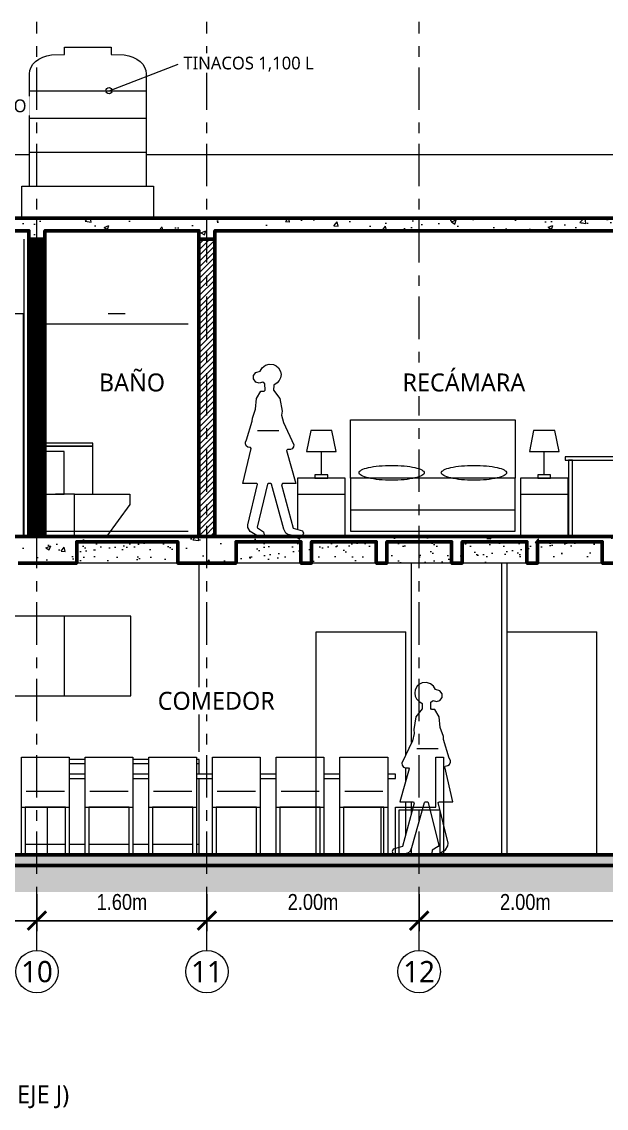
# Model space of a CAD drawing. Header units: metres. Extents: x 28.9 to 123.7, y -14.9 to 30.2.
# Drawn here: x 56.08 to 61.58, y -14.89 to -4.65 of the extents above; entities that cross this region are included whole.
import ezdxf
from ezdxf.enums import TextEntityAlignment as Align

# ---------------------------------------------------------------- set-up
doc = ezdxf.new("R2010")
doc.units = ezdxf.units.M
doc.linetypes.add('EJE', pattern=[0.6, 0.4, -0.08, 0, -0.12])
for name, color, linetype, lineweight in [('002_EjesVerticales', 8, 'EJE', 9), ('003_EjesHorizontales', 8, 'EJE', 9), ('007_Textos', 7, 'Continuous', 18), ('008_Cotas', 8, 'Continuous', 13), ('013_Cortes', 7, 'Continuous', 50), ('014_Achurados', 8, 'Continuous', 5), ('015_Proyeccion', 8, 'Continuous', 13), ('018_Terreno', 7, 'Continuous', 35), ('019_Entourage', 8, 'Continuous', 13), ('021_Muebles_Corte', 8, 'Continuous', 13)]:
    doc.layers.add(name, color=color, linetype=linetype, lineweight=lineweight)
doc.styles.add('OpenSans', font='OpenSans-Regular.ttf')
doc.styles.add('OpenSansCondensed-Light', font='OpenSansCondensed-Light.ttf')
doc.dimstyles.new('EZDXF', dxfattribs={"dimtxt": 0.25, "dimasz": 0.175, "dimexe": 0.375, "dimexo": 0.125, "dimgap": 0.1, "dimtad": 1, "dimzin": 4, "dimtxsty": 'OpenSansCondensed-Light', "dimblk": 'ARCHTICK', "dimcen": 2.5, "dimazin": 1, "dimtfac": 0.5, "dimtmove": 2, "dimatfit": 3})

# ---------------------------------------------------------------- blocks, each defined once
blk = doc.blocks.new('EJE')
at = {"color": 0, "linetype": 'Continuous'}
blk.add_circle((0, 0), 0.2, dxfattribs=at)
at = {"color": 0, "style": 'OpenSans'}
blk.add_attdef('EJE', text='', height=0.2, dxfattribs=at).set_placement((0, 0), align=Align.MIDDLE_CENTER)
blk = doc.blocks.new('_ARCHTICK')
at = {"color": 0, "linetype": 'ByBlock', "const_width": 0.15}
blk.add_lwpolyline([(-0.5, -0.5), (0.5, 0.5)], dxfattribs=at)
blk = doc.blocks.new('*D118')
at = {"color": 0, "transparency": 16777216}
for p, q in [((54.396, -12.87), (54.396, -13.22)), ((56.221, -12.87), (56.221, -13.22)), ((54.396, -13.12), (56.221, -13.12))]:
    blk.add_line(p, q, dxfattribs=at)
at = {"layer": 'Defpoints', "transparency": 16777216}
for p in [(54.396, -12.82), (56.221, -12.82), (54.396, -13.12)]:
    blk.add_point(p, dxfattribs=at)
at = {"layer": '008_Cotas', "color": 0, "transparency": 16777216, "xscale": 0.175, "yscale": 0.175, "rotation": 180}
blk.add_blockref('_ARCHTICK', (54.396, -13.12), dxfattribs=at)
at = {"layer": '008_Cotas', "color": 0, "transparency": 16777216, "xscale": 0.175, "yscale": 0.175}
blk.add_blockref('_ARCHTICK', (56.221, -13.12), dxfattribs=at)
at = {"layer": '008_Cotas', "color": 0, "transparency": 16777216, "insert": (55.3085, -12.945), "char_height": 0.15, "attachment_point": 5, "style": 'OpenSansCondensed-Light', "bg_fill": 3, "box_fill_scale": 1.1, "bg_fill_color": 0, "bg_fill_transparency": 0}
blk.add_mtext('1.82m', dxfattribs=at)
blk = doc.blocks.new('*D129')
at = {"color": 0, "transparency": 16777216}
for p, q in [((56.221, -12.87), (56.221, -13.22)), ((57.822, -12.87), (57.822, -13.22)), ((56.221, -13.12), (57.822, -13.12))]:
    blk.add_line(p, q, dxfattribs=at)
at = {"layer": 'Defpoints', "transparency": 16777216}
for p in [(56.221, -12.82), (57.822, -12.82), (56.221, -13.12)]:
    blk.add_point(p, dxfattribs=at)
at = {"layer": '008_Cotas', "color": 0, "transparency": 16777216, "xscale": 0.175, "yscale": 0.175, "rotation": 180}
blk.add_blockref('_ARCHTICK', (56.221, -13.12), dxfattribs=at)
at = {"layer": '008_Cotas', "color": 0, "transparency": 16777216, "xscale": 0.175, "yscale": 0.175}
blk.add_blockref('_ARCHTICK', (57.822, -13.12), dxfattribs=at)
at = {"layer": '008_Cotas', "color": 0, "transparency": 16777216, "insert": (57.0215, -12.945), "char_height": 0.15, "attachment_point": 5, "style": 'OpenSansCondensed-Light', "bg_fill": 3, "box_fill_scale": 1.1, "bg_fill_color": 0, "bg_fill_transparency": 0}
blk.add_mtext('1.60m', dxfattribs=at)
blk = doc.blocks.new('*D82')
at = {"color": 0, "transparency": 16777216}
for p, q in [((57.822, -12.87), (57.822, -13.22)), ((59.821, -12.87), (59.821, -13.22)), ((57.822, -13.12), (59.821, -13.12))]:
    blk.add_line(p, q, dxfattribs=at)
at = {"layer": 'Defpoints', "transparency": 16777216}
for p in [(57.822, -12.82), (59.821, -12.82), (57.822, -13.12)]:
    blk.add_point(p, dxfattribs=at)
at = {"layer": '008_Cotas', "color": 0, "transparency": 16777216, "xscale": 0.175, "yscale": 0.175, "rotation": 180}
blk.add_blockref('_ARCHTICK', (57.822, -13.12), dxfattribs=at)
at = {"layer": '008_Cotas', "color": 0, "transparency": 16777216, "xscale": 0.175, "yscale": 0.175}
blk.add_blockref('_ARCHTICK', (59.821, -13.12), dxfattribs=at)
at = {"layer": '008_Cotas', "color": 0, "transparency": 16777216, "insert": (58.8215, -12.945), "char_height": 0.15, "attachment_point": 5, "style": 'OpenSansCondensed-Light', "bg_fill": 3, "box_fill_scale": 1.1, "bg_fill_color": 0, "bg_fill_transparency": 0}
blk.add_mtext('2.00m', dxfattribs=at)
blk = doc.blocks.new('*D83')
at = {"color": 0, "transparency": 16777216}
for p, q in [((59.821, -12.87), (59.821, -13.22)), ((61.822, -12.87), (61.822, -13.22)), ((59.821, -13.12), (61.822, -13.12))]:
    blk.add_line(p, q, dxfattribs=at)
at = {"layer": 'Defpoints', "transparency": 16777216}
for p in [(59.821, -12.82), (61.822, -12.82), (59.821, -13.12)]:
    blk.add_point(p, dxfattribs=at)
at = {"layer": '008_Cotas', "color": 0, "transparency": 16777216, "xscale": 0.175, "yscale": 0.175, "rotation": 180}
blk.add_blockref('_ARCHTICK', (59.821, -13.12), dxfattribs=at)
at = {"layer": '008_Cotas', "color": 0, "transparency": 16777216, "xscale": 0.175, "yscale": 0.175}
blk.add_blockref('_ARCHTICK', (61.822, -13.12), dxfattribs=at)
at = {"layer": '008_Cotas', "color": 0, "transparency": 16777216, "insert": (60.8215, -12.945), "char_height": 0.15, "attachment_point": 5, "style": 'OpenSansCondensed-Light', "bg_fill": 3, "box_fill_scale": 1.1, "bg_fill_color": 0, "bg_fill_transparency": 0}
blk.add_mtext('2.00m', dxfattribs=at)

msp = doc.modelspace()

# ---------------------------------------------------------------- hatches: boundary and pattern name
at = {"layer": '014_Achurados'}
h = msp.add_hatch(dxfattribs=at)
h.set_pattern_fill('AR-CONC', scale=0.0025)
h.paths.add_polyline_path([(54.321, -6.5), (61.897, -6.5), (61.897, -6.7), (61.747, -6.7), (61.747, -6.62), (57.897, -6.62), (57.897, -6.7), (57.747, -6.7), (57.747, -6.62), (56.296, -6.62), (56.296, -6.7), (56.145, -6.7), (56.145, -6.62), (54.471, -6.62), (54.471, -6.7), (54.321, -6.7)])
h = msp.add_hatch(dxfattribs=at)
h.set_pattern_fill('ANSI31', scale=0.012)
h.set_pattern_definition([(45, (0, 0), (-0.0003232892, 0.0003232892), [])])
h.paths.add_polyline_path([(56.145, -9.5), (56.145, -6.7), (56.296, -6.7), (56.296, -9.5)])
h = msp.add_hatch(dxfattribs=at)
h.set_pattern_fill('ANSI31', scale=0.012)
h.paths.add_polyline_path([(57.897, -9.5), (57.747, -9.5), (57.747, -6.7), (57.897, -6.7)])
h = msp.add_hatch(dxfattribs=at)
h.set_pattern_fill('AR-CONC', scale=0.0025)
h.paths.add_polyline_path([(55.308, -9.75), (55.308, -9.55), (54.671, -9.55), (54.671, -9.75), (54.325, -9.75), (54.325, -9.5), (63.895, -9.5), (63.895, -9.75), (63.546, -9.75), (63.546, -9.55), (62.872, -9.55), (62.872, -9.75), (62.772, -9.75), (62.772, -9.55), (62.097, -9.55), (62.097, -9.75), (61.547, -9.75), (61.547, -9.55), (60.937, -9.55), (60.937, -9.75), (60.837, -9.75), (60.837, -9.55), (60.227, -9.55), (60.227, -9.75), (60.127, -9.75), (60.127, -9.55), (59.518, -9.55), (59.518, -9.75), (59.418, -9.75), (59.418, -9.55), (58.808, -9.55), (58.808, -9.75), (58.708, -9.75), (58.708, -9.55), (58.097, -9.55), (58.097, -9.75), (57.547, -9.75), (57.547, -9.55), (56.596, -9.55), (56.596, -9.75), (56.045, -9.75), (56.045, -9.55), (55.408, -9.55), (55.408, -9.75)])
h = msp.add_hatch(dxfattribs=at)
h.set_pattern_fill('AR-SAND', scale=0.004)
h.paths.add_polyline_path([(56.597, -9.75), (56.597, -9.55), (57.546, -9.55), (57.546, -9.75)])
h = msp.add_hatch(dxfattribs=at)
h.set_pattern_fill('AR-SAND', scale=0.004)
h.paths.add_polyline_path([(58.098, -9.75), (58.098, -9.55), (58.708, -9.55), (58.708, -9.75)])
h = msp.add_hatch(dxfattribs=at)
h.set_pattern_fill('AR-SAND', scale=0.004)
h.paths.add_polyline_path([(58.808, -9.75), (58.808, -9.55), (59.418, -9.55), (59.418, -9.75)])
h = msp.add_hatch(dxfattribs=at)
h.set_pattern_fill('AR-SAND', scale=0.004)
h.paths.add_polyline_path([(59.518, -9.75), (59.518, -9.55), (60.127, -9.55), (60.127, -9.75)])
h = msp.add_hatch(dxfattribs=at)
h.set_pattern_fill('AR-SAND', scale=0.004)
h.paths.add_polyline_path([(60.227, -9.75), (60.227, -9.55), (60.837, -9.55), (60.837, -9.75)])
h = msp.add_hatch(dxfattribs=at)
h.set_pattern_fill('AR-SAND', scale=0.004)
h.paths.add_polyline_path([(60.937, -9.75), (60.937, -9.55), (61.546, -9.55), (61.546, -9.75)])
h = msp.add_hatch(dxfattribs=at)
h.set_pattern_fill('AR-CONC', scale=0.0025)
h.paths.add_polyline_path([(49.246, -12.7), (49.246, -12.6), (47.796, -12.6), (47.796, -12.7), (47.646, -12.7), (47.646, -12.6), (42.3, -12.6), (42.3, -12.5), (66.821, -12.5), (66.821, -12.6), (49.396, -12.6), (49.396, -12.7)])
h = msp.add_hatch(dxfattribs=at)
h.set_pattern_fill('EARTH', scale=0.016, angle=45)
h.paths.add_polyline_path([(66.821, -12.85), (42.3, -12.85), (42.3, -12.6), (47.646, -12.6), (47.646, -12.7), (47.796, -12.7), (47.796, -12.6), (49.246, -12.6), (49.246, -12.7), (49.396, -12.7), (49.396, -12.6), (66.821, -12.6)])

# ---------------------------------------------------------------- linework, layer by layer
at = {"layer": '003_EjesHorizontales'}
for p, q in [((56.221, -13.4), (56.221, -4.65)), ((57.822, -13.4), (57.822, -4.65)), ((59.821, -13.4), (59.821, -4.65))]:
    msp.add_line(p, q, dxfattribs=at)
at = {"layer": '007_Textos'}
msp.add_lwpolyline([(56.9, -5.3), (57.55, -5.05)], dxfattribs=at)
msp.add_circle((56.9, -5.3), 0.03, dxfattribs=at)
at = {"layer": '013_Cortes'}
for points in [[(54.321, -6.5), (61.897, -6.5), (61.897, -6.7), (61.747, -6.7), (61.747, -6.62), (57.897, -6.62), (57.897, -6.7), (57.747, -6.7), (57.747, -6.62), (56.296, -6.62), (56.296, -6.7), (56.145, -6.7), (56.145, -6.62), (54.471, -6.62), (54.471, -6.7), (54.321, -6.7), (54.321, -6.5)], [(56.145, -9.5), (56.145, -6.7), (56.296, -6.7), (56.296, -9.5), (56.145, -9.5)], [(57.897, -9.5), (57.747, -9.5), (57.747, -6.7), (57.897, -6.7), (57.897, -9.5)], [(49.246, -12.7), (49.246, -12.6), (47.796, -12.6), (47.796, -12.7), (47.646, -12.7), (47.646, -12.6), (42.3, -12.6), (42.3, -12.5), (66.821, -12.5), (66.821, -12.6), (49.396, -12.6), (49.396, -12.7), (49.246, -12.7)]]:
    msp.add_lwpolyline(points, close=True, dxfattribs=at)
for points in [[(54.325, -9.5), (63.895, -9.5)], [(62.097, -9.75), (61.547, -9.75), (61.547, -9.55), (60.937, -9.55), (60.937, -9.75), (60.837, -9.75), (60.837, -9.55), (60.227, -9.55), (60.227, -9.75), (60.127, -9.75), (60.127, -9.55), (59.518, -9.55), (59.518, -9.75), (59.418, -9.75), (59.418, -9.55), (58.808, -9.55), (58.808, -9.75), (58.708, -9.75), (58.708, -9.55), (58.097, -9.55), (58.097, -9.75), (57.547, -9.75), (57.547, -9.55), (56.596, -9.55), (56.596, -9.75), (56.045, -9.75)]]:
    msp.add_lwpolyline(points, dxfattribs=at)
at = {"layer": '013_Cortes', "lineweight": 18}
for points in [[(56.597, -9.75), (56.597, -9.55), (57.546, -9.55), (57.546, -9.75), (56.597, -9.75)], [(58.098, -9.75), (58.098, -9.55), (58.708, -9.55), (58.708, -9.75), (58.098, -9.75)], [(58.808, -9.75), (58.808, -9.55), (59.418, -9.55), (59.418, -9.75), (58.808, -9.75)], [(59.518, -9.75), (59.518, -9.55), (60.127, -9.55), (60.127, -9.75), (59.518, -9.75)], [(60.227, -9.75), (60.227, -9.55), (60.837, -9.55), (60.837, -9.75), (60.227, -9.75)], [(60.937, -9.75), (60.937, -9.55), (61.546, -9.55), (61.546, -9.75), (60.937, -9.75)]]:
    msp.add_lwpolyline(points, close=True, dxfattribs=at)
at = {"layer": '015_Proyeccion'}
for p, q in [((52.405, -5.9), (56.15, -5.9)), ((57.25, -5.9), (61.747, -5.9)), ((56.1, -9.499), (56.1, -6.7)), ((56.3, -8.62), (56.3, -6.7)), ((57.9, -9.499), (57.9, -6.7)), ((55.35, -7.4), (56.095, -7.4)), ((56.095, -9.499), (56.095, -7.4)), ((57.75, -11.53), (57.75, -9.751)), ((59.75, -11.442), (59.75, -9.75)), ((60.6, -12.499), (60.6, -9.75)), ((60.65, -10.4), (60.65, -9.75)), ((58.85, -12.499), (58.85, -10.4)), ((58.85, -10.4), (59.695, -10.4)), ((59.695, -11.558), (59.695, -10.4)), ((60.65, -12.499), (60.65, -10.4)), ((60.65, -10.4), (61.495, -10.4)), ((61.495, -12.499), (61.495, -10.4)), ((59.695, -11.803), (59.695, -11.681)), ((57.75, -12.499), (57.75, -12.05)), ((59.695, -12.309), (59.695, -12)), ((59.75, -12.108), (59.75, -12)), ((59.695, -12.499), (59.695, -12.485)), ((59.75, -12.499), (59.75, -12.439))]:
    msp.add_line(p, q, dxfattribs=at)
at = {"layer": '018_Terreno'}
msp.add_line((41.5, -12.6), (67.621, -12.6), dxfattribs=at)
at = {"layer": '019_Entourage'}
for p, q in [((58.3, -8.5), (58.5, -8.5)), ((60, -11.5), (59.8, -11.5))]:
    msp.add_line(p, q, dxfattribs=at)
for points in [[(58.16, -9), (58.238, -8.672), (58.234, -8.663), (58.209, -8.659), (58.193, -8.647), (58.184, -8.628), (58.184, -8.612), (58.196, -8.588), (58.249, -8.413), (58.25, -8.386), (58.281, -8.3), (58.29, -8.2), (58.33, -8.13), (58.362, -8.13), (58.37, -8.121), (58.368, -8.061), (58.348, -8.047), (58.315, -8.055), (58.284, -8.046), (58.262, -8.016), (58.262, -7.984), (58.284, -7.954), (58.324, -7.943), (58.343, -7.911), (58.373, -7.887), (58.41, -7.876), (58.449, -7.879), (58.475, -7.892), (58.497, -7.912), (58.516, -7.946), (58.52, -7.975), (58.516, -8.004), (58.503, -8.031), (58.483, -8.052), (58.451, -8.073), (58.45, -8.123), (58.51, -8.2), (58.53, -8.32), (58.525, -8.356), (58.542, -8.426), (58.642, -8.636), (58.639, -8.656), (58.626, -8.673), (58.608, -8.681), (58.58, -8.68), (58.573, -8.69), (58.66, -9), (58.533, -9), (58.524, -9.012), (58.636, -9.421), (58.722, -9.447), (58.732, -9.469), (58.723, -9.492), (58.702, -9.499)], [(58.309, -9.499), (58.229, -9.454), (58.208, -9.415), (58.206, -9.39), (58.299, -9.008), (58.29, -9), (58.16, -9)], [(58.681, -9.499), (58.584, -9.481), (58.564, -9.468), (58.547, -9.432), (58.429, -9.007), (58.421, -9), (58.4, -9), (58.393, -9.007), (58.294, -9.411), (58.298, -9.42), (58.355, -9.455), (58.36, -9.485), (58.348, -9.499)], [(60.14, -12), (60.062, -11.672), (60.066, -11.663), (60.091, -11.659), (60.107, -11.647), (60.116, -11.628), (60.116, -11.612), (60.104, -11.588), (60.051, -11.413), (60.05, -11.386), (60.019, -11.3), (60.01, -11.2), (59.97, -11.13), (59.938, -11.13), (59.93, -11.121), (59.932, -11.061), (59.952, -11.047), (59.985, -11.055), (60.016, -11.046), (60.038, -11.016), (60.038, -10.984), (60.016, -10.954), (59.976, -10.943), (59.957, -10.911), (59.927, -10.887), (59.89, -10.876), (59.851, -10.879), (59.825, -10.892), (59.803, -10.912), (59.784, -10.946), (59.78, -10.975), (59.784, -11.004), (59.797, -11.031), (59.817, -11.052), (59.849, -11.073), (59.85, -11.123), (59.79, -11.2), (59.77, -11.32), (59.775, -11.356), (59.758, -11.426), (59.658, -11.636), (59.661, -11.656), (59.674, -11.673), (59.692, -11.681), (59.72, -11.68), (59.727, -11.69), (59.64, -12), (59.767, -12), (59.776, -12.012), (59.664, -12.421), (59.578, -12.447), (59.568, -12.469), (59.577, -12.492), (59.598, -12.499)], [(59.619, -12.499), (59.716, -12.481), (59.736, -12.468), (59.753, -12.432), (59.871, -12.007), (59.879, -12), (59.9, -12), (59.907, -12.007), (60.006, -12.411), (60.002, -12.42), (59.945, -12.455), (59.94, -12.485), (59.952, -12.499)], [(59.991, -12.499), (60.071, -12.454), (60.092, -12.415), (60.094, -12.39), (60.001, -12.008), (60.01, -12), (60.14, -12)]]:
    msp.add_lwpolyline(points, dxfattribs=at)
at = {"layer": '021_Muebles_Corte'}
for p, q in [((56.15, -5.3), (57.25, -5.3)), ((56.15, -5.56), (57.25, -5.56)), ((56.15, -5.88), (57.25, -5.88)), ((56.08, -6.2), (57.32, -6.2)), ((57.32, -6.2), (57.32, -6.499)), ((56.891, -7.4), (57.051, -7.4)), ((57.646, -7.5), (56.297, -7.5)), ((56.297, -8.65), (56.746, -8.65)), ((58.9, -8.92), (58.9, -8.7)), ((61, -8.92), (61, -8.7)), ((56.297, -9.1), (56.476, -9.1)), ((58.675, -9.1), (59.125, -9.1)), ((60.775, -9.1), (61.225, -9.1)), ((59.175, -9.25), (60.725, -9.25)), ((56.297, -9.45), (57.646, -9.45)), ((58.675, -9.498), (58.675, -9.499)), ((56.48, -11), (56.48, -10.25)), ((53.849, -11), (57.105, -11))]:
    msp.add_line(p, q, dxfattribs=at)
for points in [[(56.08, -6.499), (56.08, -6.2), (56.15, -6.2), (56.15, -5.14), (56.154, -5.109), (56.165, -5.078), (56.183, -5.05), (56.208, -5.024), (56.239, -5.002), (56.275, -4.984), (56.314, -4.971), (56.357, -4.963), (56.48, -4.96), (56.48, -4.89), (56.92, -4.89), (56.92, -4.96), (57.043, -4.963), (57.086, -4.971), (57.125, -4.984), (57.161, -5.002), (57.192, -5.024), (57.217, -5.05), (57.235, -5.078), (57.246, -5.109), (57.25, -5.14), (57.25, -6.2), (57.32, -6.2)], [(59.175, -8.95), (59.175, -8.4), (60.725, -8.4), (60.725, -8.95)], [(58.76, -8.7), (59.04, -8.7), (59, -8.5), (58.8, -8.5), (58.76, -8.7)], [(60.86, -8.7), (61.14, -8.7), (61.1, -8.5), (60.9, -8.5), (60.86, -8.7)], [(56.746, -8.65), (56.746, -8.62), (56.297, -8.62)], [(56.746, -9.1), (56.746, -8.65), (56.297, -8.65)], [(56.476, -9.1), (56.476, -8.7), (56.297, -8.7)], [(61.746, -8.75), (61.197, -8.75), (61.197, -8.78), (61.746, -8.78)], [(61.267, -9.499), (61.267, -8.78), (61.227, -8.78), (61.227, -9.499)], [(59.87, -8.9), (59.869, -8.907), (59.864, -8.914), (59.857, -8.92), (59.847, -8.927), (59.834, -8.933), (59.818, -8.939), (59.8, -8.944), (59.78, -8.949), (59.758, -8.954), (59.733, -8.958), (59.707, -8.962), (59.68, -8.965), (59.652, -8.967), (59.622, -8.969), (59.593, -8.97), (59.563, -8.97), (59.532, -8.97), (59.503, -8.969), (59.473, -8.967), (59.445, -8.965), (59.418, -8.962), (59.392, -8.958), (59.367, -8.954), (59.345, -8.949), (59.325, -8.944), (59.307, -8.939), (59.291, -8.933), (59.278, -8.927), (59.268, -8.92), (59.261, -8.914), (59.256, -8.907), (59.255, -8.9), (59.256, -8.893), (59.261, -8.886), (59.268, -8.88), (59.278, -8.873), (59.291, -8.867), (59.307, -8.861), (59.325, -8.856), (59.345, -8.851), (59.367, -8.846), (59.392, -8.842), (59.418, -8.838), (59.445, -8.835), (59.473, -8.833), (59.503, -8.831), (59.532, -8.83), (59.563, -8.83), (59.593, -8.83), (59.622, -8.831), (59.652, -8.833), (59.68, -8.835), (59.707, -8.838), (59.733, -8.842), (59.758, -8.846), (59.78, -8.851), (59.8, -8.856), (59.818, -8.861), (59.834, -8.867), (59.847, -8.873), (59.857, -8.88), (59.864, -8.886), (59.869, -8.893), (59.87, -8.9)], [(60.645, -8.9), (60.644, -8.907), (60.639, -8.914), (60.632, -8.92), (60.622, -8.927), (60.609, -8.933), (60.593, -8.939), (60.575, -8.944), (60.555, -8.949), (60.533, -8.954), (60.508, -8.958), (60.482, -8.962), (60.455, -8.965), (60.427, -8.967), (60.397, -8.969), (60.368, -8.97), (60.337, -8.97), (60.307, -8.97), (60.278, -8.969), (60.248, -8.967), (60.22, -8.965), (60.193, -8.962), (60.167, -8.958), (60.142, -8.954), (60.12, -8.949), (60.1, -8.944), (60.082, -8.939), (60.066, -8.933), (60.053, -8.927), (60.043, -8.92), (60.036, -8.914), (60.031, -8.907), (60.03, -8.9), (60.031, -8.893), (60.036, -8.886), (60.043, -8.88), (60.053, -8.873), (60.066, -8.867), (60.082, -8.861), (60.1, -8.856), (60.12, -8.851), (60.142, -8.846), (60.167, -8.842), (60.193, -8.838), (60.22, -8.835), (60.248, -8.833), (60.278, -8.831), (60.307, -8.83), (60.337, -8.83), (60.368, -8.83), (60.397, -8.831), (60.427, -8.833), (60.455, -8.835), (60.482, -8.838), (60.508, -8.842), (60.533, -8.846), (60.555, -8.851), (60.575, -8.856), (60.593, -8.861), (60.609, -8.867), (60.622, -8.873), (60.632, -8.88), (60.639, -8.886), (60.644, -8.893), (60.645, -8.9)], [(59.125, -9.499), (59.125, -8.95), (58.675, -8.95), (58.675, -9.433)], [(58.96, -8.95), (58.96, -8.92), (58.84, -8.92), (58.84, -8.95), (58.96, -8.95)], [(60.725, -9.45), (60.725, -8.95), (59.175, -8.95), (59.175, -9.45), (60.725, -9.45)], [(61.225, -9.499), (61.225, -8.95), (60.775, -8.95), (60.775, -9.499)], [(61.06, -8.95), (61.06, -8.92), (60.94, -8.92), (60.94, -8.95), (61.06, -8.95)], [(56.576, -9.499), (56.576, -9.1), (56.397, -9.1)], [(56.576, -9.499), (56.576, -9.1), (57.096, -9.1), (57.096, -9.2), (56.877, -9.499)], [(57.105, -11), (57.105, -10.25), (55.15, -10.25)], [(56.075, -12.5), (56.075, -11.58), (56.525, -11.58), (56.525, -12.5), (56.49, -12.5), (56.49, -12.05), (56.11, -12.05), (56.11, -12.5), (56.075, -12.5)], [(56.675, -11.6), (56.525, -11.6)], [(56.525, -11.64), (56.675, -11.64)], [(56.675, -12.5), (56.675, -11.58), (57.125, -11.58), (57.125, -12.5), (57.09, -12.5), (57.09, -12.05), (56.71, -12.05), (56.71, -12.5), (56.675, -12.5)], [(57.275, -11.6), (57.125, -11.6)], [(57.125, -11.64), (57.275, -11.64)], [(57.275, -12.5), (57.275, -11.58), (57.725, -11.58), (57.725, -12.5), (57.69, -12.5), (57.69, -12.05), (57.31, -12.05), (57.31, -12.5), (57.275, -12.5)], [(57.75, -11.74), (57.75, -11.6), (57.725, -11.6)], [(57.725, -11.64), (57.75, -11.64)], [(57.875, -12.5), (57.875, -11.58), (58.325, -11.58), (58.325, -12.5), (58.29, -12.5), (58.29, -12.05), (57.91, -12.05), (57.91, -12.5), (57.875, -12.5)], [(58.475, -12.5), (58.475, -11.58), (58.925, -11.58), (58.925, -12.5), (58.89, -12.5), (58.89, -12.05), (58.51, -12.05), (58.51, -12.5), (58.475, -12.5)], [(59.075, -12.5), (59.075, -11.58), (59.525, -11.58), (59.525, -12.5), (59.49, -12.5), (59.49, -12.05), (59.11, -12.05), (59.11, -12.5), (59.075, -12.5)], [(59.6, -12.5), (59.6, -12.05), (59.98, -12.05), (59.98, -11.58), (60.05, -11.58), (60.05, -12.5), (60.02, -12.5), (60.02, -12.08), (59.63, -12.08), (59.63, -12.5), (59.6, -12.5)], [(56.675, -11.74), (56.525, -11.74)], [(57.275, -11.74), (57.125, -11.74)], [(57.875, -11.74), (57.725, -11.74)], [(58.475, -11.74), (58.325, -11.74)], [(59.075, -11.74), (58.925, -11.74)], [(59.525, -11.78), (59.6, -11.78), (59.6, -11.74), (59.525, -11.74)], [(56.525, -11.78), (56.675, -11.78)], [(57.125, -11.78), (57.275, -11.78)], [(57.725, -11.78), (57.875, -11.78)], [(57.725, -12.5), (57.75, -12.5), (57.75, -11.78)], [(58.325, -11.78), (58.475, -11.78)], [(58.925, -11.78), (59.075, -11.78)], [(56.12, -11.9), (56.48, -11.9)], [(56.72, -11.9), (57.08, -11.9)], [(57.32, -11.9), (57.68, -11.9)], [(57.92, -11.9), (58.28, -11.9)], [(58.52, -11.9), (58.88, -11.9)], [(59.12, -11.9), (59.48, -11.9)], [(56.075, -12.05), (56.525, -12.05)], [(56.11, -12.5), (56.32, -12.5), (56.32, -12.05)], [(56.675, -12.05), (57.125, -12.05)], [(57.275, -12.05), (57.725, -12.05)], [(57.875, -12.05), (58.325, -12.05)], [(58.475, -12.05), (58.925, -12.05)], [(59.075, -12.05), (59.525, -12.05)], [(59.46, -12.05), (59.46, -12.5)], [(56.11, -12.4), (56.32, -12.4)], [(56.32, -12.4), (56.49, -12.4)], [(56.525, -12.4), (56.675, -12.4)], [(56.71, -12.4), (57.09, -12.4)], [(57.125, -12.4), (57.275, -12.4)], [(57.31, -12.4), (57.69, -12.4)], [(57.725, -12.4), (57.75, -12.4)], [(56.32, -12.5), (56.49, -12.5)], [(56.525, -12.5), (56.675, -12.5)], [(56.71, -12.5), (57.09, -12.5)], [(57.125, -12.5), (57.275, -12.5)], [(57.31, -12.5), (57.69, -12.5)], [(59.46, -12.5), (59.49, -12.5)]]:
    msp.add_lwpolyline(points, dxfattribs=at)

# ---------------------------------------------------------------- block references
at = {"layer": '002_EjesVerticales'}
for p, values in [((56.221, -13.6), {'EJE': '10'}), ((57.822, -13.6), {'EJE': '11'}), ((59.821, -13.6), {'EJE': '12'})]:
    msp.add_blockref('EJE', p, dxfattribs=at).add_auto_attribs(values)

# ---------------------------------------------------------------- texts
at = {"layer": '007_Textos', "insert": (57.116, -8.05), "char_height": 0.169, "attachment_point": 5, "style": 'OpenSans', "bg_fill": 3, "box_fill_scale": 1.25, "bg_fill_color": 0, "bg_fill_transparency": 0}
msp.add_mtext('BAÑO', dxfattribs=at)
at = {"layer": '007_Textos', "insert": (54.711, -14.78), "char_height": 0.17, "attachment_point": 5, "style": 'OpenSans'}
msp.add_mtext('LONGITUDINAL (VISTA HACIA EJE J)', dxfattribs=at)

# ---------------------------------------------------------------- next in the draw order: texts
at = {"layer": '007_Textos', "style": 'OpenSans', "bg_fill": 3, "box_fill_scale": 1.25, "bg_fill_color": 0, "bg_fill_transparency": 0}
for s, insert, char_height, attachment_point in [('TINACOS 1,100 L', (57.6, -5.05), 0.12, 4), ('VIGAS DE CONCRETO 15×40 @ 0.75 CON CRISTAL TEMPLADO', (51.65, -5.45), 0.12, 4), ('RECÁMARA', (60.243, -8.05), 0.169, 5), ('COMEDOR', (57.91, -11.05), 0.169, 5)]:
    msp.add_mtext(s, dxfattribs=dict(at, insert=insert, char_height=char_height, attachment_point=attachment_point))

# ---------------------------------------------------------------- next in the draw order: dimensions: what is measured, and where the dimension line sits
at = {"layer": '008_Cotas'}
dim = msp.add_linear_dim(base=(54.396, -13.12), p1=(54.396, -12.82), p2=(56.221, -12.82), dimstyle='EZDXF', override={"dimtxt": 0.15, "dimexe": 0.1, "dimexo": 0.05, "dimtad": 1, "dimdec": 2, "dimrnd": 0.001, "dimzin": 0, "dimdsep": 46, "dimpost": '<>m', "dimtix": 1, "dimtfill": 1}, dxfattribs=at)
dim.commit()
dim.dimension.update_dxf_attribs({"geometry": '*D118', "text_midpoint": (55.3085, -12.945)})

# ---------------------------------------------------------------- next in the draw order: dimensions: what is measured, and where the dimension line sits
dim = msp.add_linear_dim(base=(56.221, -13.12), p1=(56.221, -12.82), p2=(57.822, -12.82), dimstyle='EZDXF', override={"dimtxt": 0.15, "dimexe": 0.1, "dimexo": 0.05, "dimtad": 1, "dimdec": 2, "dimrnd": 0.001, "dimzin": 0, "dimdsep": 46, "dimpost": '<>m', "dimtix": 1, "dimtfill": 1}, dxfattribs=at)
dim.commit()
dim.dimension.update_dxf_attribs({"geometry": '*D129', "text_midpoint": (57.022, -12.945)})

# ---------------------------------------------------------------- next in the draw order: dimensions: what is measured, and where the dimension line sits
dim = msp.add_linear_dim(base=(57.822, -13.12), p1=(57.822, -12.82), p2=(59.821, -12.82), dimstyle='EZDXF', override={"dimtxt": 0.15, "dimexe": 0.1, "dimexo": 0.05, "dimtad": 1, "dimrnd": 0.001, "dimzin": 0, "dimdsep": 46, "dimpost": '<>m', "dimtix": 1, "dimtfill": 1}, dxfattribs=at)
dim.commit()
dim.dimension.update_dxf_attribs({"geometry": '*D82', "text_midpoint": (58.822, -12.945)})

# ---------------------------------------------------------------- next in the draw order: dimensions: what is measured, and where the dimension line sits
dim = msp.add_linear_dim(base=(59.821, -13.12), p1=(59.821, -12.82), p2=(61.822, -12.82), dimstyle='EZDXF', override={"dimtxt": 0.15, "dimexe": 0.1, "dimexo": 0.05, "dimtad": 1, "dimrnd": 0.001, "dimzin": 0, "dimdsep": 46, "dimpost": '<>m', "dimtix": 1, "dimtfill": 1}, dxfattribs=at)
dim.commit()
dim.dimension.update_dxf_attribs({"geometry": '*D83', "text_midpoint": (60.822, -12.945)})

doc.saveas('drawing.dxf')
